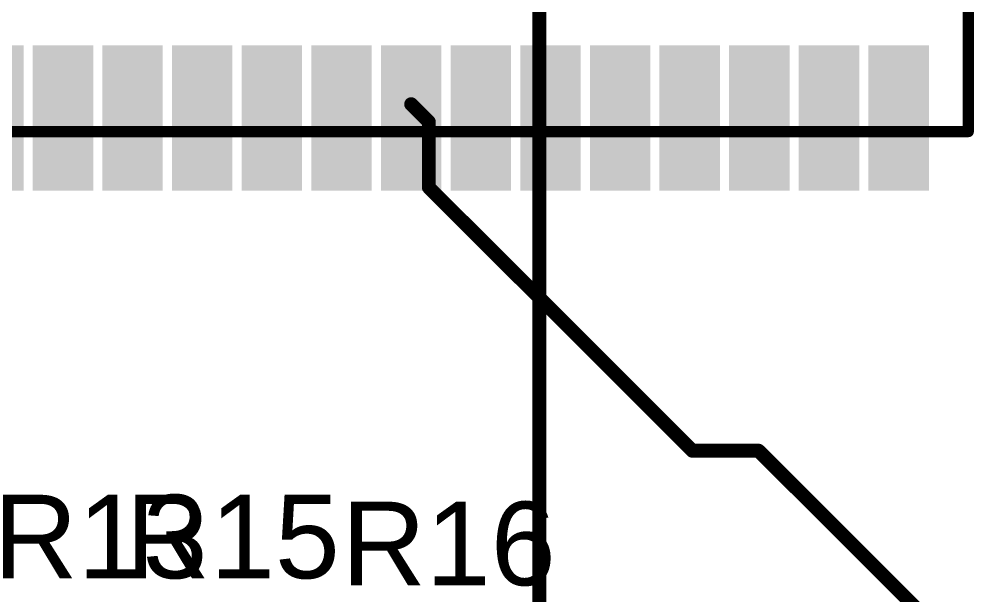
# Model space of a CAD drawing. Header units: millimetres. Extents: x 0.82 to 4.9, y 1.18 to 4.75.
# Drawn here: x 1.54 to 2.226, y 2.975 to 3.389 of the extents above; entities that cross this region are included whole.
import ezdxf

# ---------------------------------------------------------------- set-up
doc = ezdxf.new("R2010")
doc.units = ezdxf.units.MM
doc.header["$MEASUREMENT"] = 0
for name, color, linetype in [('BottomOverlay', 54, 'Continuous'), ('TopLayer', 1, 'Continuous'), ('TopOverlay', 2, 'Continuous'), ('TopPaste', 8, 'Continuous'), ('TopSolder', 216, 'Continuous')]:
    doc.layers.add(name, color=color, linetype=linetype)
doc.styles.add('Arial', font='arial.ttf', dxfattribs={"height": 0.2})

# ---------------------------------------------------------------- blocks, each defined once
blk = doc.blocks.new('LCD_2_4_TFT_SPI_240_320_B_1')
at = {"layer": 'BottomOverlay', "const_width": 0.01}
blk.add_lwpolyline([(-0.84095, -1.51929), (-0.84094, 1.51929)], dxfattribs=at)
blk = doc.blocks.new('ESP32___WROVER_B_3')
at = {"layer": 'TopLayer'}
for points in [[(-0.05807, -0.28228), (0.03839, -0.28228), (0.03839, -0.31772), (-0.05807, -0.31772)], [(-0.05807, -0.33228), (0.03839, -0.33228), (0.03839, -0.36772), (-0.05807, -0.36772)], [(-0.05807, -0.38228), (0.03839, -0.38228), (0.03839, -0.41772), (-0.05807, -0.41772)], [(-0.05807, -0.43228), (0.03839, -0.43228), (0.03839, -0.46772), (-0.05807, -0.46772)], [(-0.05807, -0.48228), (0.03839, -0.48228), (0.03839, -0.51772), (-0.05807, -0.51772)], [(-0.05807, -0.53228), (0.03839, -0.53228), (0.03839, -0.56772), (-0.05807, -0.56772)], [(-0.05807, -0.58228), (0.03839, -0.58228), (0.03839, -0.61772), (-0.05807, -0.61772)], [(-0.05807, -0.63228), (0.03839, -0.63228), (0.03839, -0.66772), (-0.05807, -0.66772)], [(-0.05807, -0.68228), (0.03839, -0.68228), (0.03839, -0.71772), (-0.05807, -0.71772)], [(-0.05807, -0.73228), (0.03839, -0.73228), (0.03839, -0.76772), (-0.05807, -0.76772)], [(-0.05807, -0.78228), (0.03839, -0.78228), (0.03839, -0.81772), (-0.05807, -0.81772)], [(-0.05807, -0.83228), (0.03839, -0.83228), (0.03839, -0.86772), (-0.05807, -0.86772)], [(-0.05807, -0.88228), (0.03839, -0.88228), (0.03839, -0.91772), (-0.05807, -0.91772)]]:
    blk.add_hatch(color=1, dxfattribs=at).paths.add_polyline_path(points)
at = {"layer": 'TopPaste'}
for points in [[(-0.05807, -0.28228), (0.03839, -0.28228), (0.03839, -0.31772), (-0.05807, -0.31772)], [(-0.05807, -0.33228), (0.03839, -0.33228), (0.03839, -0.36772), (-0.05807, -0.36772)], [(-0.05807, -0.38228), (0.03839, -0.38228), (0.03839, -0.41772), (-0.05807, -0.41772)], [(-0.05807, -0.43228), (0.03839, -0.43228), (0.03839, -0.46772), (-0.05807, -0.46772)], [(-0.05807, -0.48228), (0.03839, -0.48228), (0.03839, -0.51772), (-0.05807, -0.51772)], [(-0.05807, -0.53228), (0.03839, -0.53228), (0.03839, -0.56772), (-0.05807, -0.56772)], [(-0.05807, -0.58228), (0.03839, -0.58228), (0.03839, -0.61772), (-0.05807, -0.61772)], [(-0.05807, -0.63228), (0.03839, -0.63228), (0.03839, -0.66772), (-0.05807, -0.66772)], [(-0.05807, -0.68228), (0.03839, -0.68228), (0.03839, -0.71772), (-0.05807, -0.71772)], [(-0.05807, -0.73228), (0.03839, -0.73228), (0.03839, -0.76772), (-0.05807, -0.76772)], [(-0.05807, -0.78228), (0.03839, -0.78228), (0.03839, -0.81772), (-0.05807, -0.81772)], [(-0.05807, -0.83228), (0.03839, -0.83228), (0.03839, -0.86772), (-0.05807, -0.86772)], [(-0.05807, -0.88228), (0.03839, -0.88228), (0.03839, -0.91772), (-0.05807, -0.91772)]]:
    blk.add_hatch(color=8, dxfattribs=at).paths.add_polyline_path(points)
at = {"layer": 'TopSolder'}
for points in [[(-0.06207, -0.22828), (0.04239, -0.22828), (0.04239, -0.27172), (-0.06207, -0.27172)], [(-0.06207, -0.27828), (0.04239, -0.27828), (0.04239, -0.32172), (-0.06207, -0.32172)], [(-0.06207, -0.32828), (0.04239, -0.32828), (0.04239, -0.37172), (-0.06207, -0.37172)], [(-0.06207, -0.37828), (0.04239, -0.37828), (0.04239, -0.42172), (-0.06207, -0.42172)], [(-0.06207, -0.42828), (0.04239, -0.42828), (0.04239, -0.47172), (-0.06207, -0.47172)], [(-0.06207, -0.47828), (0.04239, -0.47828), (0.04239, -0.52172), (-0.06207, -0.52172)], [(-0.06207, -0.52828), (0.04239, -0.52828), (0.04239, -0.57172), (-0.06207, -0.57172)], [(-0.06207, -0.57828), (0.04239, -0.57828), (0.04239, -0.62172), (-0.06207, -0.62172)], [(-0.06207, -0.62828), (0.04239, -0.62828), (0.04239, -0.67172), (-0.06207, -0.67172)], [(-0.06207, -0.67828), (0.04239, -0.67828), (0.04239, -0.72172), (-0.06207, -0.72172)], [(-0.06207, -0.72828), (0.04239, -0.72828), (0.04239, -0.77172), (-0.06207, -0.77172)], [(-0.06207, -0.77828), (0.04239, -0.77828), (0.04239, -0.82172), (-0.06207, -0.82172)], [(-0.06207, -0.82828), (0.04239, -0.82828), (0.04239, -0.87172), (-0.06207, -0.87172)], [(-0.06207, -0.87828), (0.04239, -0.87828), (0.04239, -0.92172), (-0.06207, -0.92172)]]:
    blk.add_hatch(color=216, dxfattribs=at).paths.add_polyline_path(points)
at = {"layer": 'TopOverlay', "const_width": 0.008}
for points in [[(-0.01966, 0.28622), (-0.01966, -0.95)], [(-0.01966, -0.95), (0.689, -0.95)]]:
    blk.add_lwpolyline(points, dxfattribs=at)
at = {"layer": 'TopOverlay', "const_width": 0.004}
blk.add_lwpolyline([(-0.02166, -0.95, 1), (-0.01766, -0.95, 1)], format="xyb", close=True, dxfattribs=at)
blk.add_lwpolyline([(-0.02166, -0.95, 1), (-0.01766, -0.95, 1)], format="xyb", close=True, dxfattribs=at)

msp = doc.modelspace()

# ---------------------------------------------------------------- linework, layer by layer
at = {"layer": 'TopLayer', "const_width": 0.01}
for points in [[(1.82197, 3.32748), (1.83468, 3.31476)], [(1.83468, 3.26776), (1.83468, 3.31476)], [(1.83468, 3.26776), (2.0238, 3.07865)], [(2.0238, 3.07865), (2.07135, 3.07865)], [(2.07135, 3.07865), (2.21654, 2.93346)]]:
    msp.add_lwpolyline(points, dxfattribs=at)
at = {"layer": 'TopLayer', "const_width": 0.005}
for points in [[(1.81947, 3.32748, 1), (1.82447, 3.32748, 1)], [(1.83218, 3.31476, 1), (1.83718, 3.31476, 1)], [(1.83218, 3.31476, 1), (1.83718, 3.31476, 1)], [(1.83218, 3.26776, 1), (1.83718, 3.26776, 1)], [(1.83218, 3.26776, 1), (1.83718, 3.26776, 1)], [(2.0213, 3.07865, 1), (2.0263, 3.07865, 1)], [(2.0213, 3.07865, 1), (2.0263, 3.07865, 1)], [(2.06885, 3.07865, 1), (2.07385, 3.07865, 1)], [(2.06885, 3.07865, 1), (2.07385, 3.07865, 1)]]:
    msp.add_lwpolyline(points, format="xyb", close=True, dxfattribs=at)

# ---------------------------------------------------------------- block references
msp.add_blockref('LCD_2_4_TFT_SPI_240_320_B_1', (2.755, 2.95945))
at = {"rotation": 90}
msp.add_blockref('ESP32___WROVER_B_3', (1.27197, 3.32748), dxfattribs=at)

# ---------------------------------------------------------------- texts
at = {"layer": 'TopOverlay', "style": 'Arial'}
for s, p in [('R13', (1.522, 2.987)), ('R15', (1.617, 2.987)), ('R16', (1.772, 2.982))]:
    msp.add_text(s, height=0.06, dxfattribs=at).set_placement(p)

doc.saveas('drawing.dxf')
